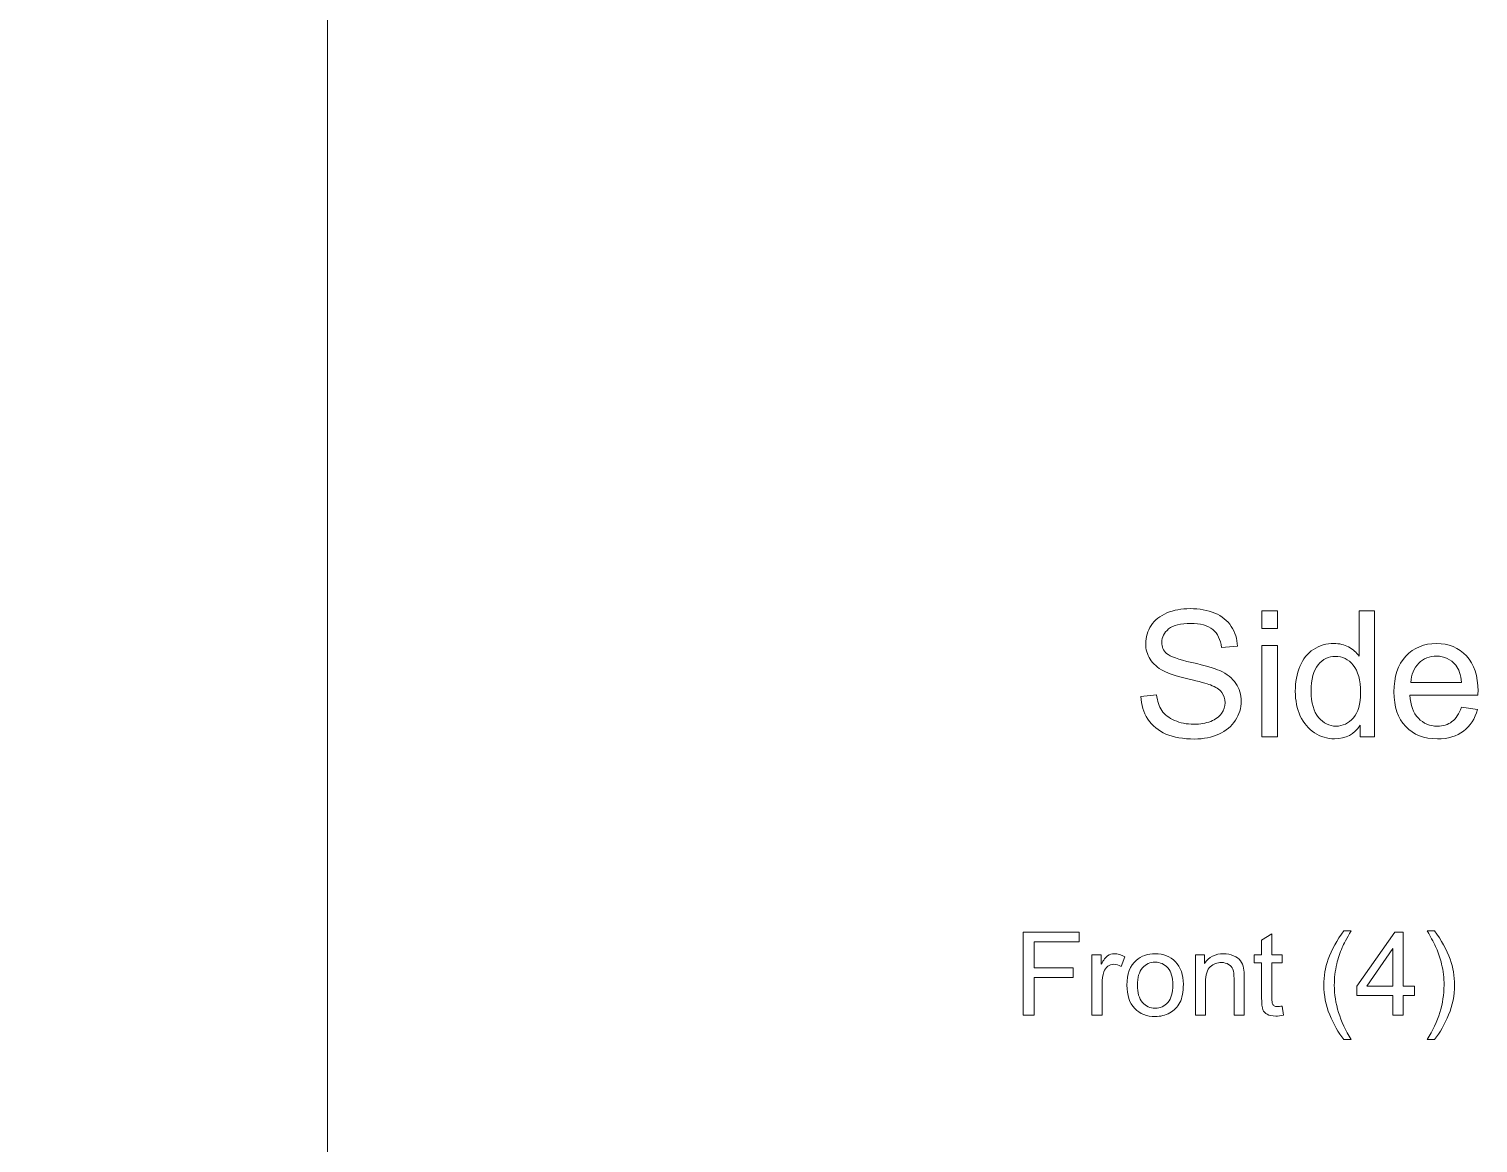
# Model space of a CAD drawing. Header units: millimetres. Extents: x -287 to 263, y -684 to 226.
# Drawn here: x 63.4 to 181.6, y -498.3 to -407.4 of the extents above; entities that cross this region are included whole.
import ezdxf

# ---------------------------------------------------------------- set-up
doc = ezdxf.new("R2010")
doc.units = ezdxf.units.MM
doc.header["$MEASUREMENT"] = 0
doc.layers.add('Layer 1', color=7, linetype='Continuous')

msp = doc.modelspace()

# ---------------------------------------------------------------- linework, layer by layer
at = {"layer": 'Layer 1', "lineweight": 9}
for points, knots in [([(-269.4627, -312.8832), (-269.4627, -312.8832), (87.7603, -312.8832), (87.7603, -312.8832), (87.7603, -312.8832), (87.7603, -312.8832), (87.7603, -561.3221), (87.7603, -561.3221), (87.7603, -561.3221), (87.7603, -561.3221), (-269.4627, -561.3221), (-269.4627, -561.3221), (-269.4627, -561.3221), (-269.4627, -561.3221), (-269.4627, -312.8832), (-269.4627, -312.8832)], [0, 0, 0, 0, 0.2, 0.2, 0.2, 0.2, 0.4, 0.4, 0.4, 0.4, 0.6, 0.6, 0.6, 0.6, 1, 1, 1, 1]), ([(154.1385, -461.8628), (154.1385, -461.8628), (155.4177, -461.7478), (155.4177, -461.7478), (155.4177, -461.7478), (155.4776, -462.2653), (155.619, -462.6893), (155.8417, -463.0223), (155.8417, -463.0223), (156.0645, -463.3528), (156.4095, -463.6212), (156.8766, -463.8272), (156.8766, -463.8272), (157.3438, -464.0308), (157.8708, -464.1338), (158.4553, -464.1338), (158.4553, -464.1338), (158.9752, -464.1338), (159.4327, -464.0571), (159.8304, -463.9014), (159.8304, -463.9014), (160.2281, -463.7457), (160.5227, -463.5325), (160.7168, -463.2618), (160.7168, -463.2618), (160.9108, -462.9911), (161.009, -462.6965), (161.009, -462.3802), (161.009, -462.3802), (161.009, -462.0592), (160.9156, -461.7789), (160.7287, -461.537), (160.7287, -461.537), (160.5419, -461.2974), (160.2328, -461.0962), (159.8016, -460.9309), (159.8016, -460.9309), (159.5261, -460.8255), (158.9153, -460.6578), (157.969, -460.4302), (157.969, -460.4302), (157.0228, -460.2027), (156.3616, -459.9894), (155.9831, -459.7882), (155.9831, -459.7882), (155.492, -459.5295), (155.1279, -459.2085), (154.8883, -458.8276), (154.8883, -458.8276), (154.6463, -458.4467), (154.5266, -458.0179), (154.5266, -457.546), (154.5266, -457.546), (154.5266, -457.0237), (154.6751, -456.5374), (154.9697, -456.087), (154.9697, -456.087), (155.2644, -455.6343), (155.6932, -455.2917), (156.261, -455.0569), (156.261, -455.0569), (156.8263, -454.8222), (157.4564, -454.7048), (158.1487, -454.7048), (158.1487, -454.7048), (158.9105, -454.7048), (159.5836, -454.827), (160.1658, -455.0737), (160.1658, -455.0737), (160.7479, -455.3181), (161.1959, -455.6798), (161.5097, -456.1589), (161.5097, -456.1589), (161.8235, -456.6356), (161.9912, -457.177), (162.0152, -457.7807), (162.0152, -457.7807), (162.0152, -457.7807), (160.7072, -457.8813), (160.7072, -457.8813), (160.7072, -457.8813), (160.6377, -457.2321), (160.4005, -456.741), (159.9957, -456.4104), (159.9957, -456.4104), (159.5908, -456.0775), (158.9919, -455.9122), (158.2014, -455.9122), (158.2014, -455.9122), (157.3773, -455.9122), (156.776, -456.0631), (156.3999, -456.3649), (156.3999, -456.3649), (156.0238, -456.6668), (155.8346, -457.0309), (155.8346, -457.4573), (155.8346, -457.4573), (155.8346, -457.8262), (155.9687, -458.1305), (156.2346, -458.37), (156.2346, -458.37), (156.4981, -458.6072), (157.1809, -458.8539), (158.2876, -459.1031), (158.2876, -459.1031), (159.3944, -459.3546), (160.1538, -459.5726), (160.5658, -459.7595), (160.5658, -459.7595), (161.1623, -460.035), (161.6055, -460.3823), (161.8906, -460.8063), (161.8906, -460.8063), (162.1757, -461.228), (162.317, -461.7143), (162.317, -462.2653), (162.317, -462.2653), (162.317, -462.8138), (162.1613, -463.3265), (161.8475, -463.8104), (161.8475, -463.8104), (161.5336, -464.2943), (161.0857, -464.6704), (160.4988, -464.9387), (160.4988, -464.9387), (159.9118, -465.207), (159.2531, -465.3412), (158.5176, -465.3412), (158.5176, -465.3412), (157.5881, -465.3412), (156.8096, -465.2046), (156.1819, -464.9339), (156.1819, -464.9339), (155.5519, -464.6632), (155.0608, -464.256), (154.7038, -463.7098), (154.7038, -463.7098), (154.3445, -463.166), (154.1576, -462.5503), (154.1385, -461.8628)], [0, 0, 0, 0, 0.02777778, 0.02777778, 0.02777778, 0.02777778, 0.05555556, 0.05555556, 0.05555556, 0.05555556, 0.08333333, 0.08333333, 0.08333333, 0.08333333, 0.11111111, 0.11111111, 0.11111111, 0.11111111, 0.13888889, 0.13888889, 0.13888889, 0.13888889, 0.16666667, 0.16666667, 0.16666667, 0.16666667, 0.19444444, 0.19444444, 0.19444444, 0.19444444, 0.22222222, 0.22222222, 0.22222222, 0.22222222, 0.25, 0.25, 0.25, 0.25, 0.27777778, 0.27777778, 0.27777778, 0.27777778, 0.30555556, 0.30555556, 0.30555556, 0.30555556, 0.33333333, 0.33333333, 0.33333333, 0.33333333, 0.36111111, 0.36111111, 0.36111111, 0.36111111, 0.38888889, 0.38888889, 0.38888889, 0.38888889, 0.41666667, 0.41666667, 0.41666667, 0.41666667, 0.44444444, 0.44444444, 0.44444444, 0.44444444, 0.47222222, 0.47222222, 0.47222222, 0.47222222, 0.5, 0.5, 0.5, 0.5, 0.52777778, 0.52777778, 0.52777778, 0.52777778, 0.55555556, 0.55555556, 0.55555556, 0.55555556, 0.58333333, 0.58333333, 0.58333333, 0.58333333, 0.61111111, 0.61111111, 0.61111111, 0.61111111, 0.63888889, 0.63888889, 0.63888889, 0.63888889, 0.66666667, 0.66666667, 0.66666667, 0.66666667, 0.69444444, 0.69444444, 0.69444444, 0.69444444, 0.72222222, 0.72222222, 0.72222222, 0.72222222, 0.75, 0.75, 0.75, 0.75, 0.77777778, 0.77777778, 0.77777778, 0.77777778, 0.80555556, 0.80555556, 0.80555556, 0.80555556, 0.83333333, 0.83333333, 0.83333333, 0.83333333, 0.86111111, 0.86111111, 0.86111111, 0.86111111, 0.88888889, 0.88888889, 0.88888889, 0.88888889, 0.91666667, 0.91666667, 0.91666667, 0.91666667, 0.94444444, 0.94444444, 0.94444444, 0.94444444, 1, 1, 1, 1]), ([(164.0131, -456.3146), (164.0131, -456.3146), (164.0131, -454.8773), (164.0131, -454.8773), (164.0131, -454.8773), (164.0131, -454.8773), (165.2779, -454.8773), (165.2779, -454.8773), (165.2779, -454.8773), (165.2779, -454.8773), (165.2779, -456.3146), (165.2779, -456.3146), (165.2779, -456.3146), (165.2779, -456.3146), (164.0131, -456.3146), (164.0131, -456.3146)], [0, 0, 0, 0, 0.2, 0.2, 0.2, 0.2, 0.4, 0.4, 0.4, 0.4, 0.6, 0.6, 0.6, 0.6, 1, 1, 1, 1]), ([(172.0215, -465.1687), (172.0215, -465.1687), (172.0215, -464.2224), (172.0215, -464.2224), (172.0215, -464.2224), (171.5495, -464.9579), (170.8548, -465.3268), (169.9373, -465.3268), (169.9373, -465.3268), (169.3432, -465.3268), (168.797, -465.1639), (168.3011, -464.8357), (168.3011, -464.8357), (167.8029, -464.5099), (167.4172, -464.0524), (167.1417, -463.4678), (167.1417, -463.4678), (166.8686, -462.8809), (166.732, -462.2078), (166.732, -461.446), (166.732, -461.446), (166.732, -460.7033), (166.8566, -460.0302), (167.1033, -459.4241), (167.1033, -459.4241), (167.3525, -458.8204), (167.7238, -458.3557), (168.2197, -458.0347), (168.2197, -458.0347), (168.7132, -457.7112), (169.2689, -457.5507), (169.8798, -457.5507), (169.8798, -457.5507), (170.3302, -457.5507), (170.7303, -457.6466), (171.08, -457.8358), (171.08, -457.8358), (171.4298, -458.0251), (171.7148, -458.2742), (171.9352, -458.5785), (171.9352, -458.5785), (171.9352, -458.5785), (171.9352, -454.8773), (171.9352, -454.8773), (171.9352, -454.8773), (171.9352, -454.8773), (173.2001, -454.8773), (173.2001, -454.8773), (173.2001, -454.8773), (173.2001, -454.8773), (173.2001, -465.1687), (173.2001, -465.1687), (173.2001, -465.1687), (173.2001, -465.1687), (172.0215, -465.1687), (172.0215, -465.1687)], [0, 0, 0, 0, 0.06666667, 0.06666667, 0.06666667, 0.06666667, 0.13333333, 0.13333333, 0.13333333, 0.13333333, 0.2, 0.2, 0.2, 0.2, 0.26666667, 0.26666667, 0.26666667, 0.26666667, 0.33333333, 0.33333333, 0.33333333, 0.33333333, 0.4, 0.4, 0.4, 0.4, 0.46666667, 0.46666667, 0.46666667, 0.46666667, 0.53333333, 0.53333333, 0.53333333, 0.53333333, 0.6, 0.6, 0.6, 0.6, 0.66666667, 0.66666667, 0.66666667, 0.66666667, 0.73333333, 0.73333333, 0.73333333, 0.73333333, 0.8, 0.8, 0.8, 0.8, 0.86666667, 0.86666667, 0.86666667, 0.86666667, 1, 1, 1, 1]), ([(164.0131, -465.1687), (164.0131, -465.1687), (164.0131, -457.7089), (164.0131, -457.7089), (164.0131, -457.7089), (164.0131, -457.7089), (165.2779, -457.7089), (165.2779, -457.7089), (165.2779, -457.7089), (165.2779, -457.7089), (165.2779, -465.1687), (165.2779, -465.1687), (165.2779, -465.1687), (165.2779, -465.1687), (164.0131, -465.1687), (164.0131, -465.1687)], [0, 0, 0, 0, 0.2, 0.2, 0.2, 0.2, 0.4, 0.4, 0.4, 0.4, 0.6, 0.6, 0.6, 0.6, 1, 1, 1, 1]), ([(168.0256, -461.4484), (168.0256, -462.4018), (168.2269, -463.1133), (168.6317, -463.5852), (168.6317, -463.5852), (169.0342, -464.0571), (169.5109, -464.2919), (170.0595, -464.2919), (170.0595, -464.2919), (170.6129, -464.2919), (171.0824, -464.0667), (171.4705, -463.6164), (171.4705, -463.6164), (171.8562, -463.166), (172.0502, -462.4785), (172.0502, -461.5538), (172.0502, -461.5538), (172.0502, -460.538), (171.8538, -459.7906), (171.4585, -459.3139), (171.4585, -459.3139), (171.0656, -458.8372), (170.5793, -458.6), (170.002, -458.6), (170.002, -458.6), (169.439, -458.6), (168.9695, -458.8276), (168.591, -459.2851), (168.591, -459.2851), (168.2149, -459.7427), (168.0256, -460.4638), (168.0256, -461.4484)], [0, 0, 0, 0, 0.11111111, 0.11111111, 0.11111111, 0.11111111, 0.22222222, 0.22222222, 0.22222222, 0.22222222, 0.33333333, 0.33333333, 0.33333333, 0.33333333, 0.44444444, 0.44444444, 0.44444444, 0.44444444, 0.55555556, 0.55555556, 0.55555556, 0.55555556, 0.66666667, 0.66666667, 0.66666667, 0.66666667, 0.77777778, 0.77777778, 0.77777778, 0.77777778, 1, 1, 1, 1]), ([(180.2887, -462.754), (180.2887, -462.754), (181.5967, -462.9264), (181.5967, -462.9264), (181.5967, -462.9264), (181.393, -463.6858), (181.0121, -464.2775), (180.4564, -464.6968), (180.4564, -464.6968), (179.9006, -465.116), (179.1915, -465.3268), (178.3267, -465.3268), (178.3267, -465.3268), (177.2391, -465.3268), (176.3767, -464.9914), (175.7395, -464.3207), (175.7395, -464.3207), (175.1022, -463.6523), (174.7836, -462.7108), (174.7836, -461.5011), (174.7836, -461.5011), (174.7836, -460.2506), (175.1046, -459.278), (175.749, -458.588), (175.749, -458.588), (176.3935, -457.8957), (177.2295, -457.5507), (178.2572, -457.5507), (178.2572, -457.5507), (179.2514, -457.5507), (180.0635, -457.8885), (180.6935, -458.5665), (180.6935, -458.5665), (181.3236, -459.2444), (181.6398, -460.1979), (181.6398, -461.4268), (181.6398, -461.4268), (181.6398, -461.5011), (181.6374, -461.6137), (181.6326, -461.7622), (181.6326, -461.7622), (181.6326, -461.7622), (176.0772, -461.7622), (176.0772, -461.7622), (176.0772, -461.7622), (176.1251, -462.5791), (176.3551, -463.2067), (176.772, -463.6403), (176.772, -463.6403), (177.1864, -464.0739), (177.7062, -464.2919), (178.3267, -464.2919), (178.3267, -464.2919), (178.789, -464.2919), (179.1843, -464.1697), (179.5101, -463.9254), (179.5101, -463.9254), (179.8383, -463.681), (180.097, -463.2906), (180.2887, -462.754)], [0, 0, 0, 0, 0.0625, 0.0625, 0.0625, 0.0625, 0.125, 0.125, 0.125, 0.125, 0.1875, 0.1875, 0.1875, 0.1875, 0.25, 0.25, 0.25, 0.25, 0.3125, 0.3125, 0.3125, 0.3125, 0.375, 0.375, 0.375, 0.375, 0.4375, 0.4375, 0.4375, 0.4375, 0.5, 0.5, 0.5, 0.5, 0.5625, 0.5625, 0.5625, 0.5625, 0.625, 0.625, 0.625, 0.625, 0.6875, 0.6875, 0.6875, 0.6875, 0.75, 0.75, 0.75, 0.75, 0.8125, 0.8125, 0.8125, 0.8125, 0.875, 0.875, 0.875, 0.875, 1, 1, 1, 1]), ([(176.1491, -460.7273), (176.1491, -460.7273), (180.303, -460.7273), (180.303, -460.7273), (180.303, -460.7273), (180.2479, -460.0996), (180.0874, -459.6301), (179.8263, -459.3163), (179.8263, -459.3163), (179.4263, -458.83), (178.904, -458.5856), (178.2644, -458.5856), (178.2644, -458.5856), (177.6847, -458.5856), (177.1984, -458.7797), (176.8031, -459.1678), (176.8031, -459.1678), (176.4102, -459.5558), (176.1922, -460.0757), (176.1491, -460.7273)], [0, 0, 0, 0, 0.16666667, 0.16666667, 0.16666667, 0.16666667, 0.33333333, 0.33333333, 0.33333333, 0.33333333, 0.5, 0.5, 0.5, 0.5, 0.66666667, 0.66666667, 0.66666667, 0.66666667, 1, 1, 1, 1]), ([(144.5179, -487.877), (144.5179, -487.877), (144.5179, -481.094), (144.5179, -481.094), (144.5179, -481.094), (144.5179, -481.094), (149.0936, -481.094), (149.0936, -481.094), (149.0936, -481.094), (149.0936, -481.094), (149.0936, -481.8897), (149.0936, -481.8897), (149.0936, -481.8897), (149.0936, -481.8897), (145.4179, -481.8897), (145.4179, -481.8897), (145.4179, -481.8897), (145.4179, -481.8897), (145.4179, -484.0023), (145.4179, -484.0023), (145.4179, -484.0023), (145.4179, -484.0023), (148.601, -484.0023), (148.601, -484.0023), (148.601, -484.0023), (148.601, -484.0023), (148.601, -484.7981), (148.601, -484.7981), (148.601, -484.7981), (148.601, -484.7981), (145.4179, -484.7981), (145.4179, -484.7981), (145.4179, -484.7981), (145.4179, -484.7981), (145.4179, -487.877), (145.4179, -487.877), (145.4179, -487.877), (145.4179, -487.877), (144.5179, -487.877), (144.5179, -487.877)], [0, 0, 0, 0, 0.09090909, 0.09090909, 0.09090909, 0.09090909, 0.18181818, 0.18181818, 0.18181818, 0.18181818, 0.27272727, 0.27272727, 0.27272727, 0.27272727, 0.36363636, 0.36363636, 0.36363636, 0.36363636, 0.45454545, 0.45454545, 0.45454545, 0.45454545, 0.54545455, 0.54545455, 0.54545455, 0.54545455, 0.63636364, 0.63636364, 0.63636364, 0.63636364, 0.72727273, 0.72727273, 0.72727273, 0.72727273, 0.81818182, 0.81818182, 0.81818182, 0.81818182, 1, 1, 1, 1]), ([(170.7011, -489.8664), (170.2432, -489.287), (169.8548, -488.6096), (169.5374, -487.8328), (169.5374, -487.8328), (169.2201, -487.056), (169.0622, -486.2507), (169.0622, -485.4186), (169.0622, -485.4186), (169.0622, -484.6844), (169.1806, -483.9818), (169.4174, -483.3108), (169.4174, -483.3108), (169.6953, -482.5308), (170.1232, -481.754), (170.7011, -480.9803), (170.7011, -480.9803), (170.7011, -480.9803), (171.2979, -480.9803), (171.2979, -480.9803), (171.2979, -480.9803), (170.9253, -481.6213), (170.6774, -482.0792), (170.5574, -482.3539), (170.5574, -482.3539), (170.3695, -482.7787), (170.2211, -483.2224), (170.1137, -483.685), (170.1137, -483.685), (169.9811, -484.2613), (169.9148, -484.8407), (169.9148, -485.4234), (169.9148, -485.4234), (169.9148, -486.906), (170.3758, -488.387), (171.2979, -489.8664), (171.2979, -489.8664), (171.2979, -489.8664), (170.7011, -489.8664), (170.7011, -489.8664)], [0, 0, 0, 0, 0.09090909, 0.09090909, 0.09090909, 0.09090909, 0.18181818, 0.18181818, 0.18181818, 0.18181818, 0.27272727, 0.27272727, 0.27272727, 0.27272727, 0.36363636, 0.36363636, 0.36363636, 0.36363636, 0.45454545, 0.45454545, 0.45454545, 0.45454545, 0.54545455, 0.54545455, 0.54545455, 0.54545455, 0.63636364, 0.63636364, 0.63636364, 0.63636364, 0.72727273, 0.72727273, 0.72727273, 0.72727273, 0.81818182, 0.81818182, 0.81818182, 0.81818182, 1, 1, 1, 1]), ([(174.6989, -487.877), (174.6989, -487.877), (174.6989, -486.257), (174.6989, -486.257), (174.6989, -486.257), (174.6989, -486.257), (171.7527, -486.257), (171.7527, -486.257), (171.7527, -486.257), (171.7527, -486.257), (171.7527, -485.4897), (171.7527, -485.4897), (171.7527, -485.4897), (171.7527, -485.4897), (174.8505, -481.094), (174.8505, -481.094), (174.8505, -481.094), (174.8505, -481.094), (175.5326, -481.094), (175.5326, -481.094), (175.5326, -481.094), (175.5326, -481.094), (175.5326, -485.4897), (175.5326, -485.4897), (175.5326, -485.4897), (175.5326, -485.4897), (176.4515, -485.4897), (176.4515, -485.4897), (176.4515, -485.4897), (176.4515, -485.4897), (176.4515, -486.257), (176.4515, -486.257), (176.4515, -486.257), (176.4515, -486.257), (175.5326, -486.257), (175.5326, -486.257), (175.5326, -486.257), (175.5326, -486.257), (175.5326, -487.877), (175.5326, -487.877), (175.5326, -487.877), (175.5326, -487.877), (174.6989, -487.877), (174.6989, -487.877)], [0, 0, 0, 0, 0.08333333, 0.08333333, 0.08333333, 0.08333333, 0.16666667, 0.16666667, 0.16666667, 0.16666667, 0.25, 0.25, 0.25, 0.25, 0.33333333, 0.33333333, 0.33333333, 0.33333333, 0.41666667, 0.41666667, 0.41666667, 0.41666667, 0.5, 0.5, 0.5, 0.5, 0.58333333, 0.58333333, 0.58333333, 0.58333333, 0.66666667, 0.66666667, 0.66666667, 0.66666667, 0.75, 0.75, 0.75, 0.75, 0.83333333, 0.83333333, 0.83333333, 0.83333333, 1, 1, 1, 1]), ([(178.0825, -489.8664), (178.0825, -489.8664), (177.4857, -489.8664), (177.4857, -489.8664), (177.4857, -489.8664), (178.4078, -488.387), (178.8688, -486.906), (178.8688, -485.4234), (178.8688, -485.4234), (178.8688, -484.8439), (178.8025, -484.2692), (178.6699, -483.6992), (178.6699, -483.6992), (178.5657, -483.2366), (178.4188, -482.7929), (178.2309, -482.3666), (178.2309, -482.3666), (178.1109, -482.0903), (177.8615, -481.6276), (177.4857, -480.9803), (177.4857, -480.9803), (177.4857, -480.9803), (178.0825, -480.9803), (178.0825, -480.9803), (178.0825, -480.9803), (178.6604, -481.754), (179.0883, -482.5308), (179.3662, -483.3108), (179.3662, -483.3108), (179.603, -483.9818), (179.7214, -484.6844), (179.7214, -485.4186), (179.7214, -485.4186), (179.7214, -486.2507), (179.562, -487.056), (179.243, -487.8328), (179.243, -487.8328), (178.9257, -488.6096), (178.5388, -489.287), (178.0825, -489.8664)], [0, 0, 0, 0, 0.09090909, 0.09090909, 0.09090909, 0.09090909, 0.18181818, 0.18181818, 0.18181818, 0.18181818, 0.27272727, 0.27272727, 0.27272727, 0.27272727, 0.36363636, 0.36363636, 0.36363636, 0.36363636, 0.45454545, 0.45454545, 0.45454545, 0.45454545, 0.54545455, 0.54545455, 0.54545455, 0.54545455, 0.63636364, 0.63636364, 0.63636364, 0.63636364, 0.72727273, 0.72727273, 0.72727273, 0.72727273, 0.81818182, 0.81818182, 0.81818182, 0.81818182, 1, 1, 1, 1]), ([(165.6548, -487.1333), (165.6548, -487.1333), (165.7685, -487.8691), (165.7685, -487.8691), (165.7685, -487.8691), (165.5348, -487.9181), (165.3248, -487.9433), (165.1416, -487.9433), (165.1416, -487.9433), (164.8401, -487.9433), (164.6064, -487.8959), (164.439, -487.7996), (164.439, -487.7996), (164.2732, -487.7033), (164.1564, -487.5786), (164.0885, -487.4223), (164.0885, -487.4223), (164.0206, -487.266), (163.9875, -486.9375), (163.9875, -486.437), (163.9875, -486.437), (163.9875, -486.437), (163.9875, -483.6045), (163.9875, -483.6045), (163.9875, -483.6045), (163.9875, -483.6045), (163.3717, -483.6045), (163.3717, -483.6045), (163.3717, -483.6045), (163.3717, -483.6045), (163.3717, -482.9603), (163.3717, -482.9603), (163.3717, -482.9603), (163.3717, -482.9603), (163.9875, -482.9603), (163.9875, -482.9603), (163.9875, -482.9603), (163.9875, -482.9603), (163.9875, -481.7445), (163.9875, -481.7445), (163.9875, -481.7445), (163.9875, -481.7445), (164.8211, -481.244), (164.8211, -481.244), (164.8211, -481.244), (164.8211, -481.244), (164.8211, -482.9603), (164.8211, -482.9603), (164.8211, -482.9603), (164.8211, -482.9603), (165.6548, -482.9603), (165.6548, -482.9603), (165.6548, -482.9603), (165.6548, -482.9603), (165.6548, -483.6045), (165.6548, -483.6045), (165.6548, -483.6045), (165.6548, -483.6045), (164.8211, -483.6045), (164.8211, -483.6045), (164.8211, -483.6045), (164.8211, -483.6045), (164.8211, -486.4844), (164.8211, -486.4844), (164.8211, -486.4844), (164.8211, -486.7228), (164.8353, -486.876), (164.8653, -486.9439), (164.8653, -486.9439), (164.8938, -487.0118), (164.9411, -487.0654), (165.0074, -487.1065), (165.0074, -487.1065), (165.0737, -487.146), (165.1685, -487.1665), (165.2916, -487.1665), (165.2916, -487.1665), (165.3832, -487.1665), (165.5048, -487.1554), (165.6548, -487.1333)], [0, 0, 0, 0, 0.04761905, 0.04761905, 0.04761905, 0.04761905, 0.0952381, 0.0952381, 0.0952381, 0.0952381, 0.14285714, 0.14285714, 0.14285714, 0.14285714, 0.19047619, 0.19047619, 0.19047619, 0.19047619, 0.23809524, 0.23809524, 0.23809524, 0.23809524, 0.28571429, 0.28571429, 0.28571429, 0.28571429, 0.33333333, 0.33333333, 0.33333333, 0.33333333, 0.38095238, 0.38095238, 0.38095238, 0.38095238, 0.42857143, 0.42857143, 0.42857143, 0.42857143, 0.47619048, 0.47619048, 0.47619048, 0.47619048, 0.52380952, 0.52380952, 0.52380952, 0.52380952, 0.57142857, 0.57142857, 0.57142857, 0.57142857, 0.61904762, 0.61904762, 0.61904762, 0.61904762, 0.66666667, 0.66666667, 0.66666667, 0.66666667, 0.71428571, 0.71428571, 0.71428571, 0.71428571, 0.76190476, 0.76190476, 0.76190476, 0.76190476, 0.80952381, 0.80952381, 0.80952381, 0.80952381, 0.85714286, 0.85714286, 0.85714286, 0.85714286, 0.9047619, 0.9047619, 0.9047619, 0.9047619, 1, 1, 1, 1]), ([(150.1436, -487.877), (150.1436, -487.877), (150.1436, -482.9603), (150.1436, -482.9603), (150.1436, -482.9603), (150.1436, -482.9603), (150.892, -482.9603), (150.892, -482.9603), (150.892, -482.9603), (150.892, -482.9603), (150.892, -483.7134), (150.892, -483.7134), (150.892, -483.7134), (151.083, -483.3645), (151.2599, -483.1339), (151.4225, -483.0234), (151.4225, -483.0234), (151.5851, -482.9113), (151.7635, -482.856), (151.9578, -482.856), (151.9578, -482.856), (152.2388, -482.856), (152.5246, -482.9445), (152.8151, -483.1197), (152.8151, -483.1197), (152.8151, -483.1197), (152.5183, -483.8887), (152.5183, -483.8887), (152.5183, -483.8887), (152.3162, -483.775), (152.1141, -483.7181), (151.912, -483.7181), (151.912, -483.7181), (151.7304, -483.7181), (151.5678, -483.7734), (151.4241, -483.8823), (151.4241, -483.8823), (151.2804, -483.9913), (151.1778, -484.1429), (151.1162, -484.3371), (151.1162, -484.3371), (151.023, -484.6323), (150.9772, -484.956), (150.9772, -485.3081), (150.9772, -485.3081), (150.9772, -485.3081), (150.9772, -487.877), (150.9772, -487.877), (150.9772, -487.877), (150.9772, -487.877), (150.1436, -487.877), (150.1436, -487.877)], [0, 0, 0, 0, 0.07142857, 0.07142857, 0.07142857, 0.07142857, 0.14285714, 0.14285714, 0.14285714, 0.14285714, 0.21428571, 0.21428571, 0.21428571, 0.21428571, 0.28571429, 0.28571429, 0.28571429, 0.28571429, 0.35714286, 0.35714286, 0.35714286, 0.35714286, 0.42857143, 0.42857143, 0.42857143, 0.42857143, 0.5, 0.5, 0.5, 0.5, 0.57142857, 0.57142857, 0.57142857, 0.57142857, 0.64285714, 0.64285714, 0.64285714, 0.64285714, 0.71428571, 0.71428571, 0.71428571, 0.71428571, 0.78571429, 0.78571429, 0.78571429, 0.78571429, 0.85714286, 0.85714286, 0.85714286, 0.85714286, 1, 1, 1, 1]), ([(152.9951, -485.4186), (152.9951, -484.5107), (153.2478, -483.8381), (153.7546, -483.4008), (153.7546, -483.4008), (154.1762, -483.0376), (154.6925, -482.856), (155.3003, -482.856), (155.3003, -482.856), (155.9745, -482.856), (156.5272, -483.0771), (156.9566, -483.5192), (156.9566, -483.5192), (157.3845, -483.9597), (157.5992, -484.5707), (157.5992, -485.3492), (157.5992, -485.3492), (157.5992, -485.9807), (157.5045, -486.4765), (157.315, -486.8381), (157.315, -486.8381), (157.1256, -487.1996), (156.8493, -487.4807), (156.4861, -487.6812), (156.4861, -487.6812), (156.1245, -487.8817), (155.7282, -487.9812), (155.3003, -487.9812), (155.3003, -487.9812), (154.6119, -487.9812), (154.0562, -487.7617), (153.6314, -487.3212), (153.6314, -487.3212), (153.2067, -486.8807), (152.9951, -486.246), (152.9951, -485.4186)], [0, 0, 0, 0, 0.1, 0.1, 0.1, 0.1, 0.2, 0.2, 0.2, 0.2, 0.3, 0.3, 0.3, 0.3, 0.4, 0.4, 0.4, 0.4, 0.5, 0.5, 0.5, 0.5, 0.6, 0.6, 0.6, 0.6, 0.7, 0.7, 0.7, 0.7, 0.8, 0.8, 0.8, 0.8, 1, 1, 1, 1]), ([(158.5766, -487.877), (158.5766, -487.877), (158.5766, -482.9603), (158.5766, -482.9603), (158.5766, -482.9603), (158.5766, -482.9603), (159.325, -482.9603), (159.325, -482.9603), (159.325, -482.9603), (159.325, -482.9603), (159.325, -483.6581), (159.325, -483.6581), (159.325, -483.6581), (159.685, -483.1229), (160.206, -482.856), (160.8865, -482.856), (160.8865, -482.856), (161.1833, -482.856), (161.4549, -482.9097), (161.7028, -483.0155), (161.7028, -483.0155), (161.9507, -483.1213), (162.137, -483.2618), (162.2602, -483.4339), (162.2602, -483.4339), (162.3833, -483.606), (162.4702, -483.8113), (162.5191, -484.0481), (162.5191, -484.0481), (162.5491, -484.2029), (162.5649, -484.4729), (162.5649, -484.8581), (162.5649, -484.8581), (162.5649, -484.8581), (162.5649, -487.877), (162.5649, -487.877), (162.5649, -487.877), (162.5649, -487.877), (161.7312, -487.877), (161.7312, -487.877), (161.7312, -487.877), (161.7312, -487.877), (161.7312, -484.8897), (161.7312, -484.8897), (161.7312, -484.8897), (161.7312, -484.5502), (161.6996, -484.296), (161.6349, -484.1287), (161.6349, -484.1287), (161.5702, -483.9613), (161.4549, -483.8271), (161.2907, -483.726), (161.2907, -483.726), (161.1265, -483.6266), (160.9323, -483.576), (160.7112, -483.576), (160.7112, -483.576), (160.3576, -483.576), (160.0528, -483.6881), (159.7955, -483.9139), (159.7955, -483.9139), (159.5381, -484.1381), (159.4102, -484.566), (159.4102, -485.1944), (159.4102, -485.1944), (159.4102, -485.1944), (159.4102, -487.877), (159.4102, -487.877), (159.4102, -487.877), (159.4102, -487.877), (158.5766, -487.877), (158.5766, -487.877)], [0, 0, 0, 0, 0.05263158, 0.05263158, 0.05263158, 0.05263158, 0.10526316, 0.10526316, 0.10526316, 0.10526316, 0.15789474, 0.15789474, 0.15789474, 0.15789474, 0.21052632, 0.21052632, 0.21052632, 0.21052632, 0.26315789, 0.26315789, 0.26315789, 0.26315789, 0.31578947, 0.31578947, 0.31578947, 0.31578947, 0.36842105, 0.36842105, 0.36842105, 0.36842105, 0.42105263, 0.42105263, 0.42105263, 0.42105263, 0.47368421, 0.47368421, 0.47368421, 0.47368421, 0.52631579, 0.52631579, 0.52631579, 0.52631579, 0.57894737, 0.57894737, 0.57894737, 0.57894737, 0.63157895, 0.63157895, 0.63157895, 0.63157895, 0.68421053, 0.68421053, 0.68421053, 0.68421053, 0.73684211, 0.73684211, 0.73684211, 0.73684211, 0.78947368, 0.78947368, 0.78947368, 0.78947368, 0.84210526, 0.84210526, 0.84210526, 0.84210526, 0.89473684, 0.89473684, 0.89473684, 0.89473684, 1, 1, 1, 1]), ([(174.6989, -485.4897), (174.6989, -485.4897), (174.6989, -482.4376), (174.6989, -482.4376), (174.6989, -482.4376), (174.6989, -482.4376), (172.5721, -485.4897), (172.5721, -485.4897), (172.5721, -485.4897), (172.5721, -485.4897), (174.6989, -485.4897), (174.6989, -485.4897)], [0, 0, 0, 0, 0.25, 0.25, 0.25, 0.25, 0.5, 0.5, 0.5, 0.5, 1, 1, 1, 1]), ([(153.8477, -485.4202), (153.8477, -486.0486), (153.9851, -486.5191), (154.2598, -486.8302), (154.2598, -486.8302), (154.5361, -487.1428), (154.8819, -487.2991), (155.3003, -487.2991), (155.3003, -487.2991), (155.714, -487.2991), (156.0582, -487.1428), (156.3345, -486.8286), (156.3345, -486.8286), (156.6093, -486.5144), (156.7466, -486.036), (156.7466, -485.3934), (156.7466, -485.3934), (156.7466, -484.7871), (156.6077, -484.3276), (156.3314, -484.0165), (156.3314, -484.0165), (156.0551, -483.7039), (155.7109, -483.5476), (155.3003, -483.5476), (155.3003, -483.5476), (154.8819, -483.5476), (154.5361, -483.7023), (154.2598, -484.0134), (154.2598, -484.0134), (153.9851, -484.3244), (153.8477, -484.7934), (153.8477, -485.4202)], [0, 0, 0, 0, 0.11111111, 0.11111111, 0.11111111, 0.11111111, 0.22222222, 0.22222222, 0.22222222, 0.22222222, 0.33333333, 0.33333333, 0.33333333, 0.33333333, 0.44444444, 0.44444444, 0.44444444, 0.44444444, 0.55555556, 0.55555556, 0.55555556, 0.55555556, 0.66666667, 0.66666667, 0.66666667, 0.66666667, 0.77777778, 0.77777778, 0.77777778, 0.77777778, 1, 1, 1, 1])]:
    msp.add_open_spline(points, degree=3, knots=knots, dxfattribs=at)

doc.saveas('drawing.dxf')
